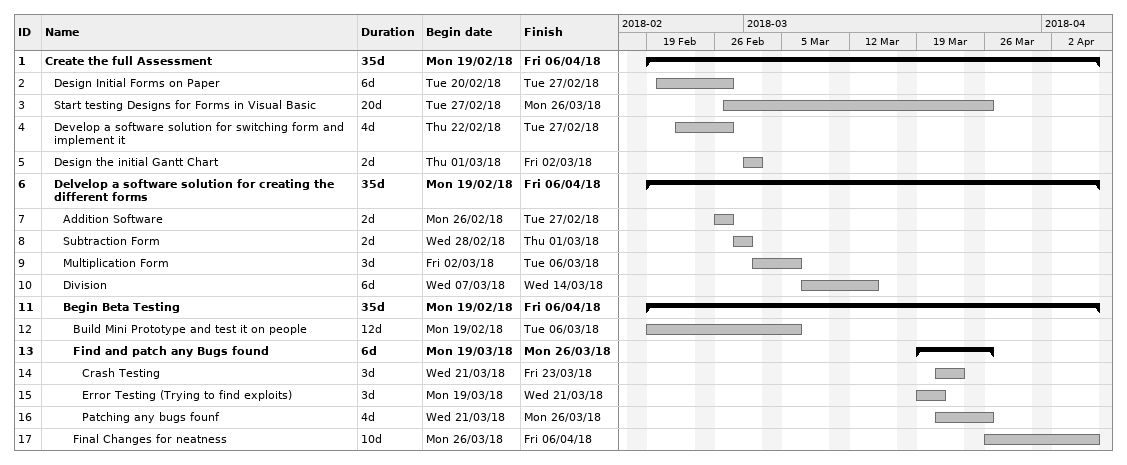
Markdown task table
| ID | Level | Task | Duration | Start | Finish |
|---|---|---|---|---|---|
| 1 | 1 | **Create the full Assessment** | 35d | 2018-02-19 | 2018-04-06 |
| 2 | 2 | Design Initial Forms on Paper | 6d | 2018-02-20 | 2018-02-27 |
| 3 | 2 | Start testing Designs for Forms in Visual Basic | 20d | 2018-02-27 | 2018-03-26 |
| 4 | 2 | Develop a software solution for switching form and implement it | 4d | 2018-02-22 | 2018-02-27 |
| 5 | 2 | Design the initial Gantt Chart | 2d | 2018-03-01 | 2018-03-02 |
| 6 | 2 | **Delvelop a software solution for creating the different forms** | 35d | 2018-02-19 | 2018-04-06 |
| 7 | 3 | Addition Software | 2d | 2018-02-26 | 2018-02-27 |
| 8 | 3 | Subtraction Form | 2d | 2018-02-28 | 2018-03-01 |
| 9 | 3 | Multiplication Form | 3d | 2018-03-02 | 2018-03-06 |
| 10 | 3 | Division | 6d | 2018-03-07 | 2018-03-14 |
| 11 | 3 | **Begin Beta Testing** | 35d | 2018-02-19 | 2018-04-06 |
| 12 | 4 | Build Mini Prototype and test it on people | 12d | 2018-02-19 | 2018-03-06 |
| 13 | 4 | **Find and patch any Bugs found** | 6d | 2018-03-19 | 2018-03-26 |
| 14 | 5 | Crash Testing | 3d | 2018-03-21 | 2018-03-23 |
| 15 | 5 | Error Testing (Trying to find exploits) | 3d | 2018-03-19 | 2018-03-21 |
| 16 | 5 | Patching any bugs founf | 4d | 2018-03-21 | 2018-03-26 |
| 17 | 4 | Final Changes for neatness | 10d | 2018-03-26 | 2018-04-06 |
